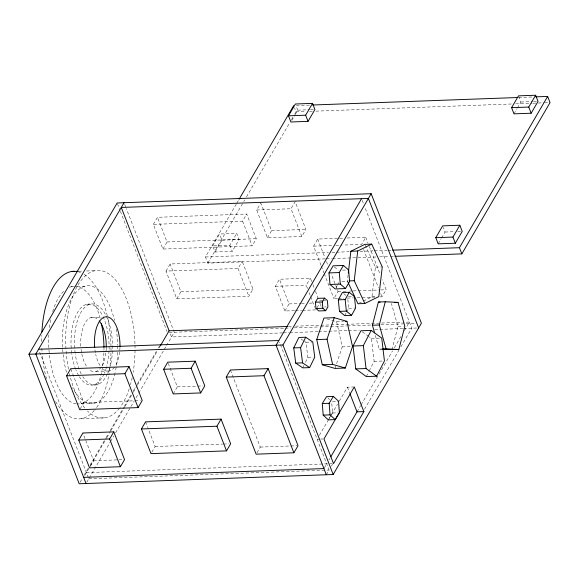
<?xml version="1.0" encoding="UTF-8"?>
<svg xmlns="http://www.w3.org/2000/svg" width="579" height="579" viewBox="0 0 579 579"><rect width="100%" height="100%" fill="white"/><g stroke="black" fill="none" stroke-linecap="round" stroke-linejoin="round"><path stroke-width="0.43" stroke-dasharray="2.9 2.17" d="M348.095 274.851L347.386 280.967L348.138 282.595M363.388 301.073L371.957 296.846L375.409 267.151L366.739 248.427M391.983 349.752L397.961 326.527L391.411 303.512M335.017 368.418L342.211 346.908L336.66 321.736L327.316 319.051M302.774 367.86L303.953 365.458M305.524 362.251L307.883 357.431L305.915 342.24L304.503 341.292M366.297 376.574L368.772 371.761M369.185 370.958L374.135 361.339L371.436 338.44L369.33 336.906M344.693 315.577L346.314 312.653M346.72 311.922L348.746 308.267L347.668 297.635M153.341 224.391L157.474 217.299L246.719 214.042L256.287 238.714L252.147 245.807L162.909 249.057L153.341 224.391L242.579 221.135L246.719 214.042M162.909 249.057L167.042 241.971L157.474 217.299M80.134 409.02L83.861 402.644L70.703 368.722M165.999 271.088L170.132 263.995L242.21 261.361L252.98 289.116L248.84 296.209L176.761 298.836L165.999 271.088L238.078 268.453L242.21 261.361M176.761 298.836L180.894 291.744L170.132 263.995M325.34 258.856L207.839 263.141L205.444 256.975L236.37 203.946M236.818 203.164L238.642 200.052M212.674 245.829L219.564 234.01L236.731 233.38L239.12 239.554L232.23 251.373L215.07 251.995L212.674 245.829L229.834 245.199L236.731 233.38M80.09 482.206L82.37 478.305M84.187 475.185L88.276 468.165M90.1 465.053L105.559 438.535M106.015 437.753L108.287 433.859M110.104 430.74L123.747 407.341M124.203 406.567L131.476 394.089M133.3 390.97L135.573 387.069M137.389 383.949L156.489 351.2M158.306 348.08L159.674 345.743M207.839 263.141L243.303 202.317M243.759 201.535L244.671 199.979M246.488 196.86L289.688 122.777M291.505 119.658L294.233 114.975M294.689 114.201L296.057 111.856L294.559 108.005M84.838 475.323L90.049 466.385M90.505 465.603L106.406 438.332M106.862 437.55L110.495 431.319M110.951 430.537L124.586 407.16M125.042 406.378L132.765 393.134M133.221 392.352L136.854 386.121M137.31 385.339L157.3 351.055M159.124 347.936L160.484 345.598M215.07 251.995L221.96 240.176L219.564 234.01M291.744 120.512L294.754 115.337M295.189 114.599L297.772 110.169L295.978 105.544M90.346 466.421L93.653 460.754L82.884 432.998M86.836 482.162L88.804 478.79L39.22 350.954M89.26 478.008L110.162 442.161M110.618 441.379L113.795 435.929M115.619 432.81L134.248 400.856M136.065 397.744L138.338 393.843M138.794 393.069L163.785 350.208M164.241 349.427L166.057 346.314M166.513 345.533L174.265 332.23L126.316 208.606M301.782 236.5L291.013 208.744L295.152 201.651L305.915 229.407L301.782 236.5L267.455 237.752L256.692 209.996L260.825 202.903M173.208 393.937L177.34 386.844L168.091 362.997M267.455 237.752L271.587 230.659L261.151 203.743M151.828 452.213L155.136 446.539L148.115 428.453M294.617 310.655L284.911 311.003L275.343 286.337L279.476 279.244L310.366 278.115L312.602 283.876M321.005 265.291L313.579 246.155L317.719 239.062L343.521 238.121M284.911 311.003L289.044 303.917L279.476 279.244M307.507 288.501L306.233 285.208L310.366 278.115M317.039 307.753L319.934 302.788M336.023 287.524L337.26 285.396M337.673 284.687L338.91 282.559M347.082 237.991L365.769 237.31L361.636 244.403L342.949 245.083M337.477 298.446L333.917 298.576L338.049 291.483L331.275 274.012M256.967 452.756L260.275 447.082L230.37 369.995M380.186 296.889L381.966 296.824L386.106 289.732L382.227 279.744M319.376 435.307L328.879 419.001M329.328 418.226L331.145 415.121M331.593 414.347L337.477 404.258M339.287 401.153L347.436 387.185L353.443 386.96M438.173 243.853L441.184 238.686M441.618 237.947L445.063 232.034L443.268 227.409M513.986 113.846L516.996 108.678M517.431 107.94L520.876 102.027L518.784 96.635M324.312 467.904L326.679 463.851M328.944 459.972L329.849 458.423M357.004 411.85L360.645 405.604M361.101 404.822L392.533 350.925M394.35 347.798L401.182 336.088M404.374 330.616L409.382 322.025L403.064 322.257M326.317 474.751L329.067 470.018L279.491 342.196M331.34 466.124L332.708 463.786M364.517 409.237L399.054 350.013M400.871 346.893L411.778 328.192L364.799 207.072M328.322 419.855L330.196 416.808M330.667 416.048L332.541 413.001L331.644 401.413M358.719 303.374L362.613 301.456M296.376 105.595L309.931 105.096M518.733 97.482L533.194 96.954M297.772 110.169L309.512 109.742M310.416 109.706L314.933 109.54M520.876 102.027L532.615 101.6M533.52 101.564L538.036 101.405M296.057 111.856L306.002 111.494M309.613 111.363L312.327 111.262M315.939 111.132L512.089 103.974M515.701 103.844L531.971 103.25M532.875 103.221L537.399 103.055M538.296 103.019L543.724 102.823M544.629 102.787L550.05 102.592M256.692 209.996L291.013 208.744M271.587 230.659L305.915 229.407M167.042 241.971L256.287 238.714M221.96 240.176L239.12 239.554M445.063 232.034L454.095 231.709M457.707 231.578L462.223 231.412M313.579 246.155L332.266 245.474M335.827 245.344L342.059 245.112M205.444 256.975L328.373 252.487M331.991 252.357L335.603 252.227M336.508 252.191L349.166 251.727M360.015 251.337L373.571 250.837M374.475 250.808L387.127 250.345M388.031 250.309L391.65 250.179M326.245 258.82L331.673 258.625M332.578 258.589L375.959 257.004M379.578 256.873L389.522 256.511M390.427 256.483L394.038 256.345M78.512 271.276L82.073 271.146M86.524 270.979L95.419 270.654M375.409 267.151L382.27 266.897M342.58 270.132L348.587 269.915M71.079 286.757L73.649 286.663M77.087 286.54L84.809 286.258M341.899 281.756L347.907 281.532M275.343 286.337L306.233 285.208M180.894 291.744L252.98 289.116M338.049 291.483L346.061 291.194M349.615 291.063L352.285 290.962M353.176 290.933L379.875 289.956M380.765 289.927L386.106 289.732M86.437 304.373L89.868 304.25M348.435 296.716L354.442 296.499M371.957 296.846L376.241 296.694M338.368 298.409L343.702 298.214M347.262 298.091L353.494 297.859M357.055 297.729L374.852 297.078M323.075 300.696L320.498 300.791L319.376 299.821M323.936 300.667L325.651 300.602M289.044 303.917L300.515 303.497M301.398 303.461L305.813 303.302M309.345 303.172L313.76 303.012M324.501 306.957L326.216 306.899M91.062 317.516L101.361 317.14M348.746 308.267L354.753 308.042M295.5 310.619L301.681 310.395M302.564 310.358L315.801 309.881M336.66 321.736L343.528 321.483M288.349 326.44L291.961 326.31M295.572 326.18L319.963 325.289M320.867 325.253L402.159 322.293M169.119 332.418L284.303 328.221M285.201 328.184L290.615 327.989M294.226 327.859L319.478 326.932M320.382 326.903L346.539 325.948M347.436 325.912L370.886 325.058M380.808 324.696L415.085 323.444M397.961 326.527L403.107 326.339M282.61 332.903L171.507 336.956L169.712 332.332M283.515 332.874L288.935 332.672M289.833 332.643L317.835 331.622M318.739 331.586L347.646 330.537M348.551 330.5L359.385 330.102M374.743 329.545L402.745 328.525M403.643 328.488L416.923 328.003M371.436 338.44L380.873 338.093M305.915 342.24L311.922 342.023M342.211 346.908L350.787 346.589M375.337 335.465L379.216 349.101L381.793 349.007M307.883 357.431L313.029 357.243M95.919 371.45L109.648 370.944M374.135 361.339L382.719 361.028M93.675 384.84L97.106 384.709M177.34 386.844L203.026 385.904M83.861 402.644L134.125 400.806M135.023 400.777L140.415 400.581M81.574 403.454L95.303 402.955M332.498 401.377L338.505 401.16M81.263 418.682L105.284 417.806M332.541 413.001L337.695 412.813M317.111 439.186L319.688 439.092M320.542 439.056L323.118 438.962M155.136 446.539L222.553 444.079M223.458 444.05L228.85 443.854M260.275 447.082L289.941 445.996M290.839 445.968L297.128 445.736M93.653 460.754L122.777 459.69M86.416 472.616L329.256 463.757M330.11 463.728L331.825 463.663M88.804 478.79L329.067 470.018M379.216 349.101L381.771 349.231M300.964 338.903L303.794 340.814M362.302 331.796L368.628 336.399M343.665 293.589L346.271 295.695M334.409 266.941L338.288 270.292M327.794 397.86L329.719 399.633M365.226 245.17L366.355 247.609M362.193 200.363L363.496 203.714M365.769 237.31L368.027 243.137M369.322 246.459L379.969 273.918M363.569 249.39L378.42 287.669M380.678 293.495L381.966 296.824M317.719 239.062L324.819 257.365M326.433 261.527L327.721 264.856M321.331 266.123L323.907 272.781M324.233 273.614L333.917 298.576M312.921 284.694L314.194 287.987M315.468 291.273L319.297 301.145M347.436 387.185L349.665 392.938M309.106 292.612L310.38 295.898M310.699 296.723L314.846 307.413M242.579 221.135L252.147 245.807M229.834 245.199L232.23 251.373M238.078 268.453L248.84 296.209M124.688 204.401L125.99 207.767M117.494 203.815L120.106 210.539M120.432 211.378L167.078 331.644M145.568 421.874L147.797 427.628M320.744 303.49L321.07 307.087M107.412 373.933A40.595 19.013 87.9 0 1 82.819 376.661M81.226 373.904A40.595 19.013 87.9 0 1 79.424 369.995M79.091 369.163A40.595 19.013 87.9 0 1 75.284 354.102M75.161 353.233A40.595 19.013 87.9 0 1 74.778 349.759M74.64 348.008A40.595 19.013 87.9 0 1 96.823 305.032A40.595 19.013 87.9 0 1 110.22 366.029M109.996 366.847A40.595 19.013 87.9 0 1 107.752 373.187M101.347 366.898A27.213 12.745 87.9 0 1 89.318 369.605M86.336 366.051A27.213 12.745 87.9 0 1 81.661 353.219M81.509 352.365A27.213 12.745 87.9 0 1 81.031 348.891M80.814 346.256A27.213 12.745 87.9 0 1 97.656 319.362M106.232 348.044A27.213 12.745 87.9 0 1 101.861 366.066M119.527 408.094A73.859 34.595 87.9 0 1 87.465 410.974M84.715 407.978A73.859 34.595 87.9 0 1 70.305 377.11M70.073 376.234A73.859 34.595 87.9 0 1 69.437 373.593M68.481 369.12A73.859 34.595 87.9 0 1 92.379 271.493A73.859 34.595 87.9 0 1 134.965 344.302M134.987 345.185A73.859 34.595 87.9 0 1 133.141 372.427M132.178 377.588A73.859 34.595 87.9 0 1 130.47 384.644M129.211 388.82A73.859 34.595 87.9 0 1 120.106 407.334M114.982 373.209A58.877 27.575 87.9 0 1 72.513 387.735M66.505 372.311A58.877 27.575 87.9 0 1 63.089 354.037M62.916 352.256A58.877 27.575 87.9 0 1 80.886 288.009A58.877 27.575 87.9 0 1 114.504 320.361M116.205 328.959A58.877 27.575 87.9 0 1 117.66 345.091M117.682 346.003A58.877 27.575 87.9 0 1 117.689 349.629M117.631 352.314A58.877 27.575 87.9 0 1 116.321 366.319M116.184 367.151A58.877 27.575 87.9 0 1 115.178 372.362M94.319 410.417A73.859 34.595 87.9 0 1 55.548 401.413M46.508 378.854A73.859 34.595 87.9 0 1 42.137 352.973M42.006 351.156A73.859 34.595 87.9 0 1 41.775 346.792M41.652 341.501A73.859 34.595 87.9 0 1 41.739 335.364M77.991 271.717A73.859 34.595 87.9 0 1 80.445 272.477M84.165 274.337A73.859 34.595 87.9 0 1 107.643 317.531M107.839 318.421A73.859 34.595 87.9 0 1 110.98 346.944M110.994 347.827A73.859 34.595 87.9 0 1 108.823 374.989M108.519 376.654A73.859 34.595 87.9 0 1 94.913 409.708M103.981 374.056A40.595 19.013 87.9 0 1 79.388 376.784M78.578 375.453A40.595 19.013 87.9 0 1 75.994 370.119M75.661 369.293A40.595 19.013 87.9 0 1 71.847 354.225M71.731 353.364A40.595 19.013 87.9 0 1 71.347 349.882M71.203 348.131A40.595 19.013 87.9 0 1 80.973 307.825A40.595 19.013 87.9 0 1 102.7 315.931M103.069 316.691A40.595 19.013 87.9 0 1 109.098 345.518M109.113 346.401A40.595 19.013 87.9 0 1 109.069 349.919M109.033 350.787A40.595 19.013 87.9 0 1 106.789 366.16M106.565 366.97A40.595 19.013 87.9 0 1 104.321 373.31M76.175 403.824A58.877 27.575 87.9 0 1 49.36 354.536M49.186 352.763A58.877 27.575 87.9 0 1 48.875 334.727M49.483 327.663A58.877 27.575 87.9 0 1 50.843 319.072M52.696 311.582A58.877 27.575 87.9 0 1 63.647 291.273M69.516 287.3A58.877 27.575 87.9 0 1 73.757 286.294M74.662 286.258A58.877 27.575 87.9 0 1 100.116 318.255M103.967 348.319A58.877 27.575 87.9 0 1 103.959 350.129M103.902 352.814A58.877 27.575 87.9 0 1 102.715 365.979M102.454 367.651A58.877 27.575 87.9 0 1 77.079 403.918M114.541 367.173A27.213 12.745 87.9 0 1 103.048 369.105M100.066 365.552A27.213 12.745 87.9 0 1 95.73 354.377M95.39 352.72A27.213 12.745 87.9 0 1 94.761 348.392M119.962 347.545A27.213 12.745 87.9 0 1 119.737 351.033M119.643 351.894A27.213 12.745 87.9 0 1 115.59 365.566"/><path stroke-width="0.87" d="M348.297 273.1L350.838 251.264L364.85 244.36L371.718 244.106L382.27 266.897L378.818 296.6L364.806 303.505L357.945 303.758L348.138 282.595M364.806 303.505L354.247 280.714L357.706 251.011L371.718 244.106M374.606 332.903L372.427 325.232L378.398 302.014L385.267 301.76L398.034 302.404L404.822 326.281L398.844 349.499L382.618 349.275M398.844 349.499L386.084 348.855L379.288 324.985L385.267 301.76M316.727 339.584L323.922 318.074L334.221 317.697L346.959 321.359L352.51 346.531L345.316 368.041L335.017 368.418L322.279 364.756L316.727 339.584L327.026 339.207L334.221 317.697M293.741 347.907L298.844 337.477L305.705 337.224L312.776 341.994L314.744 357.185L309.642 367.614L302.774 367.86L295.703 363.098L293.741 347.907L300.602 347.653L305.705 337.224M353.06 346.01L360.898 330.775L371.197 330.399L381.735 338.064L384.434 360.963L376.596 376.198L366.297 376.574L355.759 368.91L353.06 346.01L363.351 345.634L371.197 330.399M338.31 299.85L342.355 292.54L349.224 292.286L354.442 296.499L355.607 308.014L351.562 315.323L344.693 315.577L339.482 311.364L338.31 299.85L345.178 299.596L349.224 292.286M28.95 354.254L117.168 202.968L371.161 193.704L421.396 323.212L333.178 474.498L79.185 483.762L28.95 354.254L282.943 344.99L371.161 193.704M124.036 202.722L35.811 354.001L86.047 483.516M66.563 375.814L70.703 368.722L129.052 366.594L142.21 400.509L138.07 407.602L79.721 409.729L66.563 375.814L124.919 373.687L129.052 366.594M78.751 440.091L82.884 432.998L113.781 431.869L124.543 459.625L120.41 466.717L89.513 467.839L78.751 440.091L109.641 438.962L113.781 431.869M239.098 199.27L293.662 105.689M288.487 115.822L295.377 104.003L312.544 103.373L314.933 109.54L308.042 121.358L290.882 121.988L288.487 115.822L305.647 115.192L312.544 103.373M160.484 345.598L169.119 330.79L121.279 207.448L368.403 198.431L418.639 327.946M163.64 369.264L167.772 362.172L195.232 361.173L204.8 385.838L200.667 392.931L173.208 393.937L163.64 369.264L191.099 368.266L195.232 361.173M141.428 428.967L145.568 421.874L221.077 419.116L230.645 443.789L226.512 450.875L150.996 453.632L141.428 428.967L216.944 426.209L221.077 419.116M226.237 377.081L230.37 369.995L268.128 368.613L298.033 445.707L293.893 452.792L256.135 454.175L226.237 377.081L263.995 375.706L268.128 368.613M361.542 198.684L276.082 345.236L326.317 474.751M328.981 272.919L333.113 265.826L343.412 265.45L348.587 269.915L349.622 281.474L345.489 288.566L335.19 288.943L330.016 284.47L328.981 272.919L339.272 272.543L343.412 265.45M315.432 302.224L317.683 298.359L324.551 298.113L327.367 300.544L327.931 306.834L325.68 310.699L318.819 310.945L315.996 308.513L315.432 302.224L322.3 301.97L324.551 298.113M435.777 237.687L442.667 225.868L459.835 225.245L462.223 231.412L455.333 243.231L438.173 243.853L435.777 237.687L452.937 237.064L459.835 225.245M511.59 107.68L518.48 95.861L535.647 95.238L538.036 101.405L531.146 113.223L513.986 113.846L511.59 107.68L528.75 107.057L535.647 95.238M330.754 456.867L357.004 411.85L349.984 393.756M363.865 411.597L333.54 463.605L323.972 438.933L354.297 386.931L363.865 411.597L357.004 411.85M394.943 256.316L461.832 253.877L459.436 247.703L547.654 96.425L535.908 96.852M461.832 253.877L550.05 102.592L547.654 96.425M322.286 403.527L326.513 396.673L333.381 396.42L338.505 401.16L339.41 412.755L335.183 419.609L328.322 419.855L323.191 415.114L322.286 403.527L329.154 403.274L333.381 396.42M312.646 105.002L517.829 97.511M350.838 251.264L357.706 251.011M392.555 250.15L459.436 247.703M71.398 271.537L77.622 271.305M349.101 280.902L354.247 280.714M330.016 284.47L340.314 284.101L345.489 288.566M394.603 302.535L398.034 302.404M315.996 308.513L322.865 308.267L325.68 310.699M339.482 311.364L346.343 311.118L351.562 315.323M345.243 321.425L346.959 321.359M169.119 330.79L287.445 326.476M372.427 325.232L379.288 324.985M38.569 349.275L278.839 340.51M382.647 348.978L386.084 348.855M295.703 363.098L302.571 362.852L309.642 367.614M322.279 364.756L332.578 364.379L345.316 368.041M355.759 368.91L366.058 368.534L376.596 376.198M323.191 415.114L330.059 414.868L335.183 419.609M83.658 477.349L323.922 468.577M378.398 302.014L380.106 302.093M528.75 107.057L531.146 113.223M452.937 237.064L455.333 243.231M305.647 115.192L308.042 121.358M282.943 344.99L333.178 474.498M263.995 375.706L293.893 452.792M216.944 426.209L226.512 450.875M191.099 368.266L200.667 392.931M124.919 373.687L138.07 407.602M109.641 438.962L120.41 466.717M327.026 339.207L332.578 364.379M300.602 347.653L302.571 362.852M363.351 345.634L366.058 368.534M345.178 299.596L346.343 311.118M339.272 272.543L340.314 284.101M322.3 301.97L322.865 308.267M329.154 403.274L330.059 414.868M99.197 320.932A27.213 12.745 87.9 0 1 106.254 347.168M41.898 331.912A73.859 34.595 87.9 0 1 74.677 271.29M101.361 323.444A58.877 27.575 87.9 0 1 103.959 347.414M94.674 347.516A27.213 12.745 87.9 0 1 106.247 316.785A27.213 12.745 87.9 0 1 119.983 346.662"/></g></svg>
